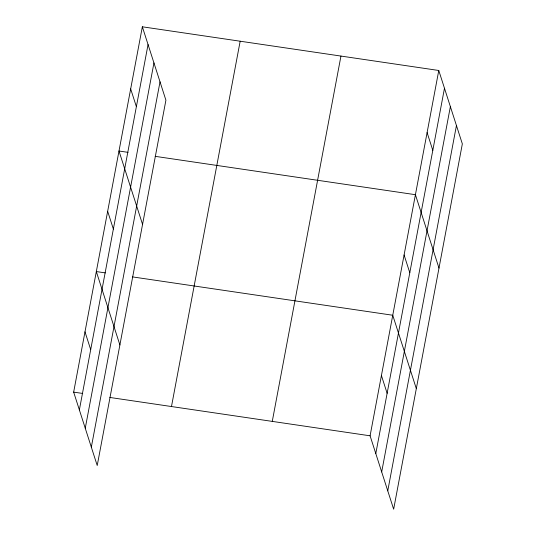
<?xml version="1.0" encoding="UTF-8"?>
<svg xmlns="http://www.w3.org/2000/svg" width="536" height="536" viewBox="0 0 536 536"><rect width="100%" height="100%" fill="white"/><g stroke="black" fill="none" stroke-linecap="round" stroke-linejoin="round"><path stroke-width="0.8" d="M142.348 26.8L165.912 100.192L97.224 465.516L73.66 392.118L142.348 26.8L438.776 70.484L462.34 143.883L393.652 509.2L370.088 435.808L438.776 70.484M79.368 409.886L148.05 44.568M85.258 428.244L153.946 62.926M91.328 447.158L160.016 81.834M171.48 406.536L240.168 41.218M272.268 421.39L340.956 56.072M375.796 453.577L444.478 88.252M381.686 471.928L450.374 106.61M387.763 490.842L456.444 125.525M128.037 152.345L118.992 151.011L142.556 224.403M155.165 156.338L415.42 194.695L438.984 268.087M105.371 272.898L96.326 271.564L119.89 344.956M132.499 276.898L392.754 315.248L416.318 388.647M73.66 392.118L82.705 393.451M109.826 397.451L370.088 435.808M427.098 132.593L432.807 150.361M404.09 254.975L409.792 272.744M381.424 375.528L387.126 393.297M130.67 88.902L136.372 106.671M107.662 211.285L113.364 229.053M84.996 331.844L90.698 349.613"/></g></svg>
